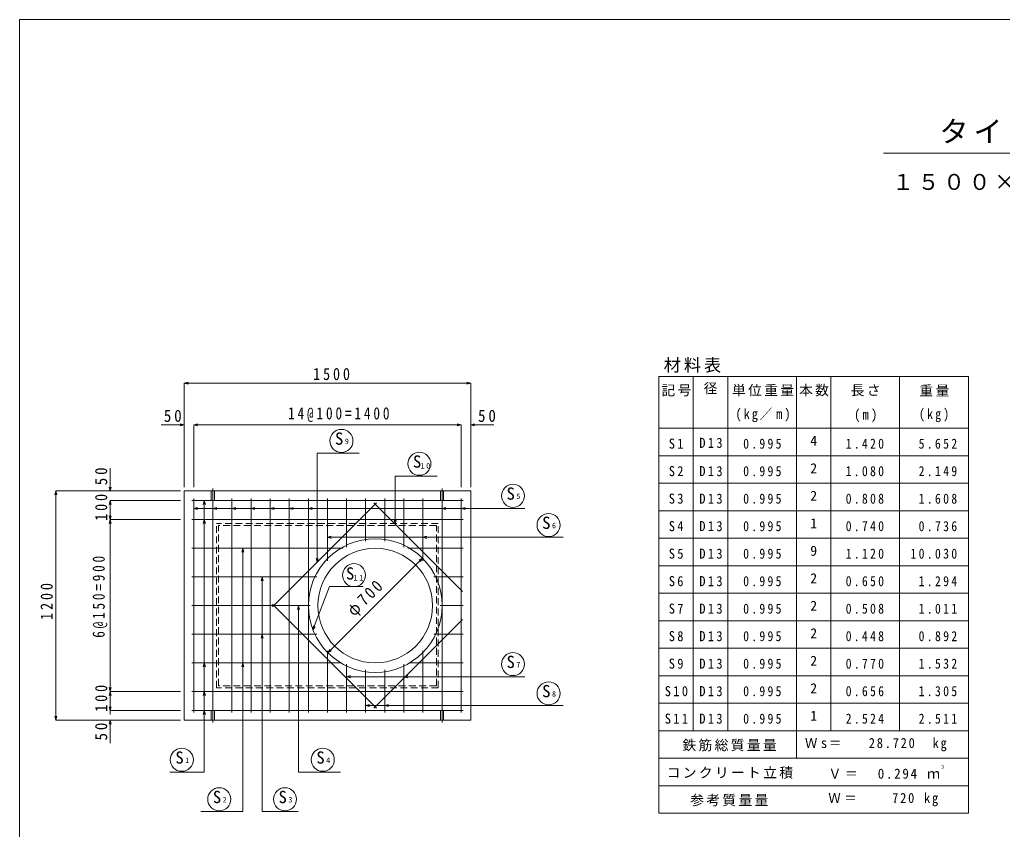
# Model space of a CAD drawing. Units: millimetres, scale not verified. Extents: x -5968 to 20773, y -4475 to 4228.
# Drawn here: x -5968 to -824, y -12 to 4228 of the extents above; entities that cross this region are included whole.
import ezdxf
from ezdxf.enums import TextEntityAlignment as Align

# ---------------------------------------------------------------- set-up
doc = ezdxf.new("R2010")
doc.units = ezdxf.units.MM
doc.header["$LTSCALE"] = 30
doc.linetypes.add('CHAIN2', pattern=[12, 9, -1, 1, -1])
doc.linetypes.add('DASHED1', pattern=[1.8, 1.2, -0.6])
for name, color, linetype, lineweight in [('0-1', 4, 'Continuous', 9), ('0-3_鉄筋', 7, 'Continuous', 9), ('0-6_寸法', 4, 'Continuous', 9), ('0-A', 7, 'Continuous', 9), ('0-F', 7, 'Continuous', 9), ('1-0', 7, 'Continuous', 9)]:
    doc.layers.add(name, color=color, linetype=linetype, lineweight=lineweight)
doc.styles.add('ＭＳ ゴシック', font='')
doc.styles.get('ＭＳ ゴシック').set_extended_font_data('MS Gothic')

msp = doc.modelspace()

# ---------------------------------------------------------------- linework, layer by layer
at = {"layer": '0-1', "color": 3}
for p, q in [((-5106.71, 1759.91), (-3606.71, 1759.91)), ((-5106.71, 1759.91), (-5106.71, 559.91)), ((-3606.71, 1759.91), (-3606.71, 559.91)), ((-5106.71, 559.91), (-3606.71, 559.91))]:
    msp.add_line(p, q, dxfattribs=at)
at = {"layer": '0-1'}
for p, q in [((-4964.71, 1759.91), (-4948.71, 1759.91)), ((-4964.71, 1709.91), (-4964.71, 1759.91)), ((-4948.71, 1759.91), (-4948.71, 1709.91)), ((-3748.71, 1759.91), (-3764.71, 1759.91)), ((-3764.71, 1759.91), (-3764.71, 1709.91)), ((-3748.71, 1709.91), (-3748.71, 1759.91)), ((-4948.71, 1709.91), (-4964.71, 1709.91)), ((-3764.71, 1709.91), (-3748.71, 1709.91)), ((-4964.71, 609.91), (-4964.71, 559.91)), ((-4948.71, 609.91), (-4964.71, 609.91)), ((-4948.71, 559.91), (-4948.71, 609.91)), ((-3764.71, 609.91), (-3748.71, 609.91)), ((-3764.71, 559.91), (-3764.71, 609.91)), ((-3748.71, 609.91), (-3748.71, 559.91)), ((-4964.71, 559.91), (-4948.71, 559.91)), ((-3748.71, 559.91), (-3764.71, 559.91))]:
    msp.add_line(p, q, dxfattribs=at)
at = {"layer": '0-1', "linetype": 'CHAIN2'}
for p, q in [((-4956.71, 1709.91), (-4956.71, 1772.11)), ((-3756.71, 1709.91), (-3756.71, 1772.11)), ((-4956.71, 609.91), (-4956.71, 547.7)), ((-3756.71, 609.91), (-3756.71, 547.7))]:
    msp.add_line(p, q, dxfattribs=at)
at = {"layer": '0-1', "linetype": 'DASHED1'}
for p, q in [((-3776.71, 1589.91), (-4936.71, 1589.91)), ((-4936.71, 729.91), (-4936.71, 1589.91)), ((-3786.71, 1579.91), (-4926.71, 1579.91)), ((-4926.71, 739.91), (-4926.71, 1579.91)), ((-3786.71, 739.91), (-3786.71, 1579.91)), ((-3776.71, 729.91), (-3776.71, 1589.91)), ((-3776.71, 729.91), (-4936.71, 729.91)), ((-3786.71, 739.91), (-4926.71, 739.91))]:
    msp.add_line(p, q, dxfattribs=at)
at = {"layer": '0-1', "color": 3}
msp.add_circle((-4106.71, 1159.91), 300, dxfattribs=at)
at = {"layer": '0-3_鉄筋', "color": 2}
for p, q in [((-5066.71, 1709.91), (-3646.71, 1709.91)), ((-5056.71, 1719.91), (-5056.71, 599.91)), ((-4956.71, 1719.91), (-4956.71, 599.91)), ((-4856.71, 1719.91), (-4856.71, 599.91)), ((-4756.71, 1719.91), (-4756.71, 599.91)), ((-4656.71, 1719.91), (-4656.71, 599.91)), ((-4099.64, 1697.31), (-4644.11, 1152.83)), ((-4556.71, 1719.91), (-4556.71, 599.91)), ((-4456.71, 1719.91), (-4456.71, 599.91)), ((-4356.71, 1719.91), (-4356.71, 1394.85)), ((-4256.71, 1719.91), (-4256.71, 1466.13)), ((-4156.71, 1719.91), (-4156.71, 1496.32)), ((-3649.64, 1233.16), (-4113.78, 1697.31)), ((-4056.71, 1719.91), (-4056.71, 1496.32)), ((-3956.71, 1719.91), (-3956.71, 1466.13)), ((-3856.71, 1719.91), (-3856.71, 1394.85)), ((-3756.71, 1719.91), (-3756.71, 599.91)), ((-3656.71, 1719.91), (-3656.71, 599.91)), ((-5066.71, 1609.91), (-3646.71, 1609.91)), ((-5066.71, 1459.91), (-4276.99, 1459.91)), ((-3936.43, 1459.91), (-3646.71, 1459.91)), ((-5066.71, 1309.91), (-4412.94, 1309.91)), ((-3800.48, 1309.91), (-3646.71, 1309.91)), ((-5066.71, 1159.91), (-4446.71, 1159.91)), ((-4644.11, 1166.98), (-4099.64, 622.5)), ((-3766.71, 1159.91), (-3646.71, 1159.91)), ((-4113.78, 622.5), (-3649.64, 1086.65)), ((-5066.71, 1009.91), (-4412.94, 1009.91)), ((-3800.48, 1009.91), (-3646.71, 1009.91)), ((-4356.71, 922.42), (-4356.71, 599.91)), ((-3856.71, 922.42), (-3856.71, 599.91)), ((-5066.71, 859.91), (-4286.99, 859.91)), ((-4256.71, 853.68), (-4256.71, 599.91)), ((-4156.71, 823.5), (-4156.71, 599.91)), ((-4056.71, 823.5), (-4056.71, 599.91)), ((-3956.71, 853.68), (-3956.71, 599.91)), ((-3926.43, 859.91), (-3646.71, 859.91)), ((-5066.71, 709.91), (-3646.71, 709.91)), ((-5066.71, 609.91), (-3646.71, 609.91))]:
    msp.add_line(p, q, dxfattribs=at)
msp.add_circle((-4106.71, 1159.91), 350, dxfattribs=at)
at = {"layer": '0-6_寸法'}
for p, q in [((-5106.71, 2324.83), (-5086.42, 2330.26)), ((-3606.71, 2324.83), (-5106.71, 2324.83)), ((-5106.71, 2324.83), (-5086.42, 2319.39)), ((-5106.71, 2324.83), (-5106.71, 2105.77)), ((-3606.71, 2324.83), (-3626.99, 2330.26)), ((-3606.71, 2324.83), (-3626.99, 2319.39)), ((-3606.71, 2324.83), (-3606.71, 2105.77)), ((-5106.71, 2105.77), (-5126.99, 2111.21)), ((-5056.71, 2105.77), (-5036.42, 2111.21)), ((-3656.71, 2105.77), (-3676.99, 2111.21)), ((-3606.71, 2105.77), (-3586.42, 2111.21)), ((-5106.71, 2105.77), (-5226.71, 2105.77)), ((-5106.71, 2105.77), (-5126.99, 2100.34)), ((-5106.71, 2105.77), (-5106.71, 1780.09)), ((-5056.71, 2105.77), (-4936.71, 2105.77)), ((-5056.71, 2105.77), (-5036.42, 2100.34)), ((-5056.71, 2105.77), (-5056.71, 1780.09)), ((-3656.71, 2105.77), (-3776.71, 2105.77)), ((-3656.71, 2105.77), (-3676.99, 2100.34)), ((-3606.71, 2105.77), (-3486.71, 2105.77)), ((-3606.71, 2105.77), (-3586.42, 2100.34)), ((-3606.71, 2105.77), (-3606.71, 1780.09)), ((-5493.56, 1759.91), (-5493.56, 1879.91)), ((-5778.81, 1759.91), (-5784.25, 1739.62)), ((-5778.81, 1759.91), (-5778.81, 559.91)), ((-5778.81, 1759.91), (-5773.38, 1739.62)), ((-5778.81, 1759.91), (-5493.56, 1759.91)), ((-5493.56, 1759.91), (-5499, 1780.19)), ((-5493.56, 1759.91), (-5488.13, 1780.19)), ((-5493.56, 1759.91), (-5126.07, 1759.91)), ((-5493.56, 1709.91), (-5499, 1689.62)), ((-5493.56, 1609.91), (-5493.56, 1709.91)), ((-5493.56, 1709.91), (-5126.07, 1709.91)), ((-5493.56, 1709.91), (-5493.56, 1589.91)), ((-5493.56, 1709.91), (-5488.13, 1689.62)), ((-5493.56, 1609.91), (-5499, 1630.19)), ((-5493.56, 1609.91), (-5499, 1589.62)), ((-5493.56, 1609.91), (-5488.13, 1630.19)), ((-5493.56, 709.91), (-5493.56, 1609.91)), ((-5493.56, 1609.91), (-5126.07, 1609.91)), ((-5493.56, 1609.91), (-5493.56, 1489.91)), ((-5493.56, 1609.91), (-5488.13, 1589.62)), ((-3859.22, 1407.39), (-4354.19, 912.42)), ((-3859.22, 1407.39), (-3877.41, 1396.89)), ((-3859.22, 1407.39), (-3869.72, 1389.21)), ((-4354.19, 912.42), (-4343.69, 930.6)), ((-4354.19, 912.42), (-4336.01, 922.92)), ((-5493.56, 709.91), (-5493.56, 829.91)), ((-5493.56, 709.91), (-5499, 730.19)), ((-5493.56, 609.91), (-5493.56, 729.91)), ((-5493.56, 709.91), (-5499, 689.62)), ((-5493.56, 709.91), (-5126.07, 709.91)), ((-5493.56, 709.91), (-5493.56, 589.91)), ((-5493.56, 709.91), (-5488.13, 689.62)), ((-5493.56, 609.91), (-5499, 630.19)), ((-5493.56, 609.91), (-5488.13, 630.19)), ((-5778.81, 559.91), (-5784.25, 580.19)), ((-5778.81, 559.91), (-5773.38, 580.19)), ((-5493.56, 609.91), (-5126.07, 609.91)), ((-5778.81, 559.91), (-5493.56, 559.91)), ((-5493.56, 559.91), (-5499, 539.62)), ((-5493.56, 559.91), (-5493.56, 439.91)), ((-5493.56, 559.91), (-5488.13, 539.62)), ((-5493.56, 559.91), (-5126.07, 559.91))]:
    msp.add_line(p, q, dxfattribs=at)
for points in [[(-5056.71, 2105.77), (-3656.71, 2105.77), (-3656.71, 1780.09)], [(-5493.56, 609.91), (-5493.56, 709.91), (-5488.13, 730.19)]]:
    msp.add_lwpolyline(points, dxfattribs=at)
at = {"layer": '0-A'}
for p, q in [((-4190.22, 1957.61), (-4410.8, 1957.61)), ((-3782.38, 1837.47), (-4002.95, 1837.47)), ((-5001.17, 1709.91), (-5006.61, 1689.62)), ((-5001.17, 1709.91), (-4995.74, 1689.62)), ((-5001.17, 1709.91), (-5001.17, 287.54)), ((-5056.71, 1668.78), (-3323.41, 1668.78)), ((-5001.17, 1609.91), (-5006.61, 1589.62)), ((-5001.17, 1609.91), (-4995.74, 1589.62)), ((-4356.71, 1517.35), (-3122.38, 1517.35)), ((-4799.65, 1459.91), (-4805.09, 1439.62)), ((-4799.65, 1459.91), (-4794.22, 1439.62)), ((-4799.65, 1459.91), (-4799.65, 81.05)), ((-4698.39, 1309.91), (-4698.39, 81.05)), ((-4432.54, 1032.11), (-4345.22, 1260.41)), ((-4345.22, 1260.41), (-4169.25, 1260.41)), ((-4508.46, 1159.91), (-4508.46, 287.54)), ((-4432.54, 1032.11), (-4430.37, 1053)), ((-4432.54, 1032.11), (-4420.22, 1049.12)), ((-5001.17, 859.91), (-5006.61, 839.62)), ((-5001.17, 859.91), (-4995.74, 839.62)), ((-4799.65, 859.91), (-4805.09, 839.62)), ((-4799.65, 859.91), (-4794.22, 839.62)), ((-4256.71, 787.42), (-3323.41, 787.42)), ((-5001.17, 709.91), (-5006.61, 689.62)), ((-5001.17, 709.91), (-4995.74, 689.62)), ((-4156.71, 635.99), (-3122.38, 635.99)), ((-5001.17, 609.91), (-5006.61, 589.62)), ((-5001.17, 609.91), (-4995.74, 589.62)), ((-5001.17, 287.54), (-5181.33, 287.54)), ((-4287.88, 287.54), (-4508.46, 287.54)), ((-4799.65, 81.05), (-5020.23, 81.05)), ((-4509.6, 81.05), (-4698.39, 81.05))]:
    msp.add_line(p, q, dxfattribs=at)
at = {"layer": '0-A', "color": 4}
for centre in [(-4283.41, 2022.31), (-3875.57, 1902.17), (-3385.71, 1734.5), (-3199.19, 1581.45), (-4217.78, 1319.11), (-3385.71, 853.14), (-3199.19, 700.09), (-5118.95, 352.24), (-4381.07, 352.24), (-4922.91, 145.75), (-4579.03, 145.75)]:
    msp.add_circle(centre, 60.31, dxfattribs=at)
at = {"layer": '0-F'}
for p, q in [((-4410.8, 1386.14), (-4410.8, 1957.61)), ((-4002.95, 1586.48), (-4002.95, 1837.47)), ((-5056.71, 1668.78), (-5036.42, 1674.21)), ((-5056.71, 1668.78), (-5036.42, 1663.34)), ((-4956.71, 1668.78), (-4936.42, 1674.21)), ((-4956.71, 1668.78), (-4936.42, 1663.34)), ((-4856.71, 1668.78), (-4836.42, 1674.21)), ((-4856.71, 1668.78), (-4836.42, 1663.34)), ((-4756.71, 1668.78), (-4736.42, 1674.21)), ((-4756.71, 1668.78), (-4736.42, 1663.34)), ((-4656.71, 1668.78), (-4636.42, 1674.21)), ((-4656.71, 1668.78), (-4636.42, 1663.34)), ((-4556.71, 1668.78), (-4536.42, 1674.21)), ((-4556.71, 1668.78), (-4536.42, 1663.34)), ((-4456.71, 1668.78), (-4436.42, 1674.21)), ((-4456.71, 1668.78), (-4436.42, 1663.34)), ((-3756.71, 1668.78), (-3736.42, 1674.21)), ((-3756.71, 1668.78), (-3736.42, 1663.34)), ((-3656.71, 1668.78), (-3636.42, 1674.21)), ((-3656.71, 1668.78), (-3636.42, 1663.34)), ((-4002.95, 1586.48), (-4008.39, 1606.77)), ((-4002.95, 1586.48), (-3997.52, 1606.77)), ((-4356.71, 1517.35), (-4336.42, 1522.79)), ((-4356.71, 1517.35), (-4336.42, 1511.91)), ((-3856.71, 1517.35), (-3836.42, 1522.79)), ((-3856.71, 1517.35), (-3836.42, 1511.91)), ((-4410.8, 1386.14), (-4416.23, 1406.43)), ((-4410.8, 1386.14), (-4405.36, 1406.43)), ((-4698.39, 1309.91), (-4703.83, 1289.62)), ((-4698.39, 1309.91), (-4692.96, 1289.62)), ((-4508.46, 1159.91), (-4513.89, 1139.62)), ((-4508.46, 1159.91), (-4503.02, 1139.62)), ((-4698.39, 1009.91), (-4703.83, 989.62)), ((-4698.39, 1009.91), (-4692.96, 989.62)), ((-4256.71, 787.42), (-4236.42, 792.85)), ((-4256.71, 787.42), (-4236.42, 781.98)), ((-3956.71, 787.42), (-3936.42, 792.85)), ((-3956.71, 787.42), (-3936.42, 781.98)), ((-4156.71, 635.99), (-4136.42, 641.43)), ((-4156.71, 635.99), (-4136.42, 630.56)), ((-4056.71, 635.99), (-4036.42, 641.43)), ((-4056.71, 635.99), (-4036.42, 630.56))]:
    msp.add_line(p, q, dxfattribs=at)
at = {"layer": '1-0', "color": 5}
for p, q in [((-5967.67, 4227.98), (-5967.67, -4227.98)), ((5967.67, 4227.98), (-5967.67, 4227.98))]:
    msp.add_line(p, q, dxfattribs=at)
at = {"layer": '1-0'}
for p, q in [((-1446.25, 3527.98), (1588.01, 3527.98)), ((-2441.87, 2358.61), (-2441.87, 1512.61)), ((-2441.87, 2358.61), (-2441.87, 504.61)), ((-2261.87, 2358.61), (-2261.87, 1512.61)), ((-2261.87, 2358.61), (-2261.87, 504.61)), ((-1901.87, 2358.61), (-1901.87, 360.61)), ((-1721.87, 2358.61), (-1721.87, 1656.61)), ((-1721.87, 2358.61), (-1721.87, 504.61)), ((-1361.87, 2358.61), (-1361.87, 1512.61)), ((-1361.87, 2358.61), (-1361.87, 504.61)), ((-2621.87, 2088.61), (-1001.87, 2088.61)), ((-2621.87, 1944.61), (-1001.87, 1944.61)), ((-2621.87, 1800.61), (-1001.87, 1800.61)), ((-2621.87, 1656.61), (-1001.87, 1656.61)), ((-2621.87, 1512.61), (-1001.87, 1512.61)), ((-2621.87, 1512.61), (-1001.87, 1512.61)), ((-2621.87, 1512.61), (-1001.87, 1512.61)), ((-2621.87, 1368.61), (-1001.87, 1368.61)), ((-2621.87, 1368.61), (-1001.87, 1368.61)), ((-2621.87, 1224.61), (-1001.87, 1224.61)), ((-2621.87, 1080.61), (-1001.87, 1080.61)), ((-2621.87, 936.61), (-1001.87, 936.61)), ((-2621.87, 792.61), (-1001.87, 792.61)), ((-2621.87, 648.61), (-1001.87, 648.61)), ((-2621.87, 504.61), (-1001.87, 504.61)), ((-2621.87, 360.61), (-1001.87, 360.61)), ((-2621.87, 360.61), (-1001.87, 360.61)), ((-2621.87, 216.61), (-1001.87, 216.61)), ((-2621.87, 216.61), (-1001.87, 216.61)), ((-2621.87, 72.61), (-1001.87, 72.61))]:
    msp.add_line(p, q, dxfattribs=at)
at = {"layer": '1-0', "color": 3}
for p, q in [((-2621.87, 2358.61), (-1001.87, 2358.61)), ((-2621.87, 2358.61), (-2621.87, 72.61)), ((-1001.87, 2358.61), (-1001.87, 72.61)), ((-2621.87, 72.61), (-1001.87, 72.61))]:
    msp.add_line(p, q, dxfattribs=at)

# ---------------------------------------------------------------- texts
at = {"layer": '0-6_寸法', "color": 7, "char_height": 63.78, "attachment_point": 7, "style": 'ＭＳ ゴシック'}
for s, insert in [('\\T1.41;\\W0.85;1500', (-4431.71, 2339.83)), ('\\T1.39;\\W0.9;50', (-5213.04, 2120.77)), ('\\T1.43;\\W0.8;14@100=1400', (-4562.96, 2120.77)), ('\\T1.39;\\W0.9;50', (-3568.57, 2120.77))]:
    msp.add_mtext(s, dxfattribs=dict(at, insert=insert))
for s, insert, rotation in [('\\T1.39;\\W0.9;50', (-5508.56, 1789.82), 90), ('\\T1.41;\\W0.85;100', (-5508.56, 1603.66), 90), ('\\T1.42;\\W0.8;6@150=900', (-5508.56, 991.16), 90), ('\\T1.31;\\W0.9;φ700', (-4204.59, 1087.3), 45), ('\\T1.41;\\W0.85;1200', (-5793.81, 1084.91), 90), ('\\T1.41;\\W0.85;100', (-5508.56, 603.66), 90), ('\\T1.39;\\W0.9;50', (-5508.56, 453.41), 90)]:
    msp.add_mtext(s, dxfattribs=dict(at, insert=insert, rotation=rotation))
at = {"layer": '0-A', "style": 'ＭＳ ゴシック'}
for s, height, p in [('S', 64.15, (-4317.12, 1982.78)), ('9', 29.33, (-4265.65, 1996.6)), ('S', 64.15, (-3909.27, 1862.64)), ('S', 64.15, (-3419.42, 1694.96)), ('5', 29.33, (-3367.95, 1708.78)), ('S', 64.15, (-3232.9, 1541.92)), ('6', 29.33, (-3181.43, 1555.73)), ('S', 64.15, (-4259.84, 1276.86)), ('S', 64.15, (-3419.42, 813.61)), ('7', 29.33, (-3367.95, 827.43)), ('S', 64.15, (-3232.9, 660.56)), ('8', 29.33, (-3181.43, 674.38)), ('S', 64.15, (-5152.66, 312.71)), ('1', 29.33, (-5101.19, 326.53)), ('S', 64.15, (-4414.78, 312.71)), ('4', 29.33, (-4363.31, 326.53)), ('S', 64.15, (-4956.61, 106.21)), ('2', 29.33, (-4905.15, 120.03)), ('S', 64.15, (-4612.73, 106.21)), ('3', 29.33, (-4561.27, 120.03))]:
    msp.add_text(s, height=height, dxfattribs=at).set_placement(p, align=Align.BOTTOM_LEFT)
at = {"layer": '0-A', "char_height": 29.33, "attachment_point": 7, "style": 'ＭＳ ゴシック'}
for s, insert in [('\\T1.37;\\W0.9;10', (-3869.51, 1876.46)), ('\\T1.37;\\W0.9;11', (-4220.07, 1290.68))]:
    msp.add_mtext(s, dxfattribs=dict(at, insert=insert))
at = {"layer": '1-0', "style": 'ＭＳ ゴシック'}
for s, height, p in [('径', 52.79, (-2387.87, 2255.11)), ('4', 52.79, (-1829.87, 1980.61)), ('2', 52.79, (-1829.87, 1836.61)), ('2', 52.79, (-1829.87, 1692.61)), ('1', 52.79, (-1829.87, 1548.61)), ('9', 52.79, (-1829.87, 1404.61)), ('2', 52.79, (-1829.87, 1260.61)), ('2', 52.79, (-1829.87, 1116.61)), ('2', 52.79, (-1829.87, 972.61)), ('2', 52.79, (-1829.87, 828.61)), ('2', 52.79, (-1829.87, 684.61)), ('1', 52.79, (-1829.87, 540.61)), ('３', 17.6, (-1148.83, 300.68))]:
    msp.add_text(s, height=height, dxfattribs=at).set_placement(p, align=Align.BOTTOM_LEFT)
at = {"layer": '1-0', "attachment_point": 7, "style": 'ＭＳ ゴシック'}
for s, insert, char_height in [('\\T1.17;タイプⅡ型\u3000ポンプ室\u3000配筋図', (-1153.7, 3573.81), 111.4), ('\\T1.17;１５００×１２００×１２００Ｈ\u3000Ｓ＝１／３０', (-1401, 3326.54), 83.63), ('\\T1.17;材料表', (-2596.67, 2379.1), 65.98), ('\\T1.17;記号', (-2608.37, 2255.11), 52.79), ('\\T1.17;単位重量', (-2239.37, 2255.11), 52.79), ('\\T1.17;本数', (-1888.37, 2255.11), 52.79), ('\\T1.17;長さ', (-1618.37, 2255.11), 52.79), ('\\T1.17;重量', (-1258.37, 2255.11), 52.79), ('\\T1.32;\\W0.9;(kg／m)', (-2221.37, 2120.11), 52.79), ('\\T1.38;\\W0.9;(m)', (-1600.37, 2120.11), 52.79), ('\\T1.39;\\W0.85;(kg)', (-1260.62, 2120.11), 52.79), ('\\T1.37;\\W0.9;S1', (-2570.12, 1980.61), 52.79), ('\\T1.38;\\W0.9;D13', (-2410.37, 1984.81), 52.79), ('\\T1.39;\\W0.85;0.995', (-2180.87, 1980.61), 52.79), ('\\T1.39;\\W0.85;1.420', (-1644.11, 1980.61), 52.79), ('\\T1.4;\\W0.85;\\~5.652', (-1305.17, 1980.61), 52.79), ('\\T1.37;\\W0.9;S2', (-2570.12, 1836.61), 52.79), ('\\T1.38;\\W0.9;D13', (-2410.37, 1836.61), 52.79), ('\\T1.39;\\W0.85;0.995', (-2180.87, 1836.61), 52.79), ('\\T1.39;\\W0.85;1.080', (-1644.11, 1836.61), 52.79), ('\\T1.4;\\W0.85;\\~2.149', (-1305.17, 1836.61), 52.79), ('\\T1.37;\\W0.9;S3', (-2570.12, 1692.61), 52.79), ('\\T1.38;\\W0.9;D13', (-2410.37, 1692.61), 52.79), ('\\T1.39;\\W0.85;0.995', (-2180.87, 1692.61), 52.79), ('\\T1.39;\\W0.85;0.808', (-1644.11, 1692.61), 52.79), ('\\T1.4;\\W0.85;\\~1.608', (-1305.17, 1692.61), 52.79), ('\\T1.37;\\W0.9;S4', (-2570.12, 1548.61), 52.79), ('\\T1.38;\\W0.9;D13', (-2410.37, 1548.61), 52.79), ('\\T1.39;\\W0.85;0.995', (-2180.87, 1548.61), 52.79), ('\\T1.39;\\W0.85;0.740', (-1644.11, 1548.61), 52.79), ('\\T1.4;\\W0.85;\\~0.736', (-1305.17, 1548.61), 52.79), ('\\T1.37;\\W0.9;S5', (-2570.12, 1404.61), 52.79), ('\\T1.38;\\W0.9;D13', (-2410.37, 1404.61), 52.79), ('\\T1.39;\\W0.85;0.995', (-2180.87, 1404.61), 52.79), ('\\T1.39;\\W0.85;1.120', (-1644.11, 1404.61), 52.79), ('\\T1.4;\\W0.85;10.030', (-1305.17, 1404.61), 52.79), ('\\T1.37;\\W0.9;S6', (-2570.12, 1260.61), 52.79), ('\\T1.38;\\W0.9;D13', (-2410.37, 1260.61), 52.79), ('\\T1.39;\\W0.85;0.995', (-2180.87, 1260.61), 52.79), ('\\T1.39;\\W0.85;0.650', (-1644.11, 1260.61), 52.79), ('\\T1.4;\\W0.85;\\~1.294', (-1305.17, 1260.61), 52.79), ('\\T1.37;\\W0.9;S7', (-2570.12, 1116.61), 52.79), ('\\T1.38;\\W0.9;D13', (-2410.37, 1116.61), 52.79), ('\\T1.39;\\W0.85;0.995', (-2180.87, 1116.61), 52.79), ('\\T1.39;\\W0.85;0.508', (-1644.11, 1116.61), 52.79), ('\\T1.4;\\W0.85;\\~1.011', (-1305.17, 1116.61), 52.79), ('\\T1.37;\\W0.9;S8', (-2570.12, 972.61), 52.79), ('\\T1.38;\\W0.9;D13', (-2410.37, 972.61), 52.79), ('\\T1.39;\\W0.85;0.995', (-2180.87, 972.61), 52.79), ('\\T1.39;\\W0.85;0.448', (-1644.11, 972.61), 52.79), ('\\T1.4;\\W0.85;\\~0.892', (-1305.17, 972.61), 52.79), ('\\T1.37;\\W0.9;S9', (-2570.12, 828.61), 52.79), ('\\T1.38;\\W0.9;D13', (-2410.37, 828.61), 52.79), ('\\T1.39;\\W0.85;0.995', (-2180.87, 828.61), 52.79), ('\\T1.39;\\W0.85;0.770', (-1644.11, 828.61), 52.79), ('\\T1.4;\\W0.85;\\~1.532', (-1305.17, 828.61), 52.79), ('\\T1.38;\\W0.9;S10', (-2591.18, 684.61), 52.79), ('\\T1.38;\\W0.9;D13', (-2410.37, 684.61), 52.79), ('\\T1.39;\\W0.85;0.995', (-2180.87, 684.61), 52.79), ('\\T1.39;\\W0.85;0.656', (-1644.11, 684.61), 52.79), ('\\T1.4;\\W0.85;\\~1.305', (-1305.17, 684.61), 52.79), ('\\T1.38;\\W0.9;S11', (-2591.18, 540.61), 52.79), ('\\T1.38;\\W0.9;D13', (-2410.37, 540.61), 52.79), ('\\T1.39;\\W0.85;0.995', (-2180.87, 540.61), 52.79), ('\\T1.39;\\W0.85;2.524', (-1644.11, 540.61), 52.79), ('\\T1.4;\\W0.85;\\~2.511', (-1305.17, 540.61), 52.79), ('\\T1.17;鉄筋総質量量', (-2498.75, 396.61), 52.79), ('\\T1.29;\\W0.9;Ｗs＝\u3000\\~28.720\u3000kg', (-1857.45, 396.61), 52.79), ('\\T1.17;コンクリート立積', (-2581.37, 252.61), 52.79), ('\\T1.26;\\W0.95;Ｖ＝\u30000.294\\~ｍ', (-1735.18, 252.61), 52.79), ('\\T1.17;参考質量量', (-2458.25, 108.61), 52.79), ('\\T1.29;\\W0.9;Ｗ＝\u3000\\~\\~720\\~kg', (-1735.18, 108.61), 52.79)]:
    msp.add_mtext(s, dxfattribs=dict(at, insert=insert, char_height=char_height))

doc.saveas('drawing.dxf')
